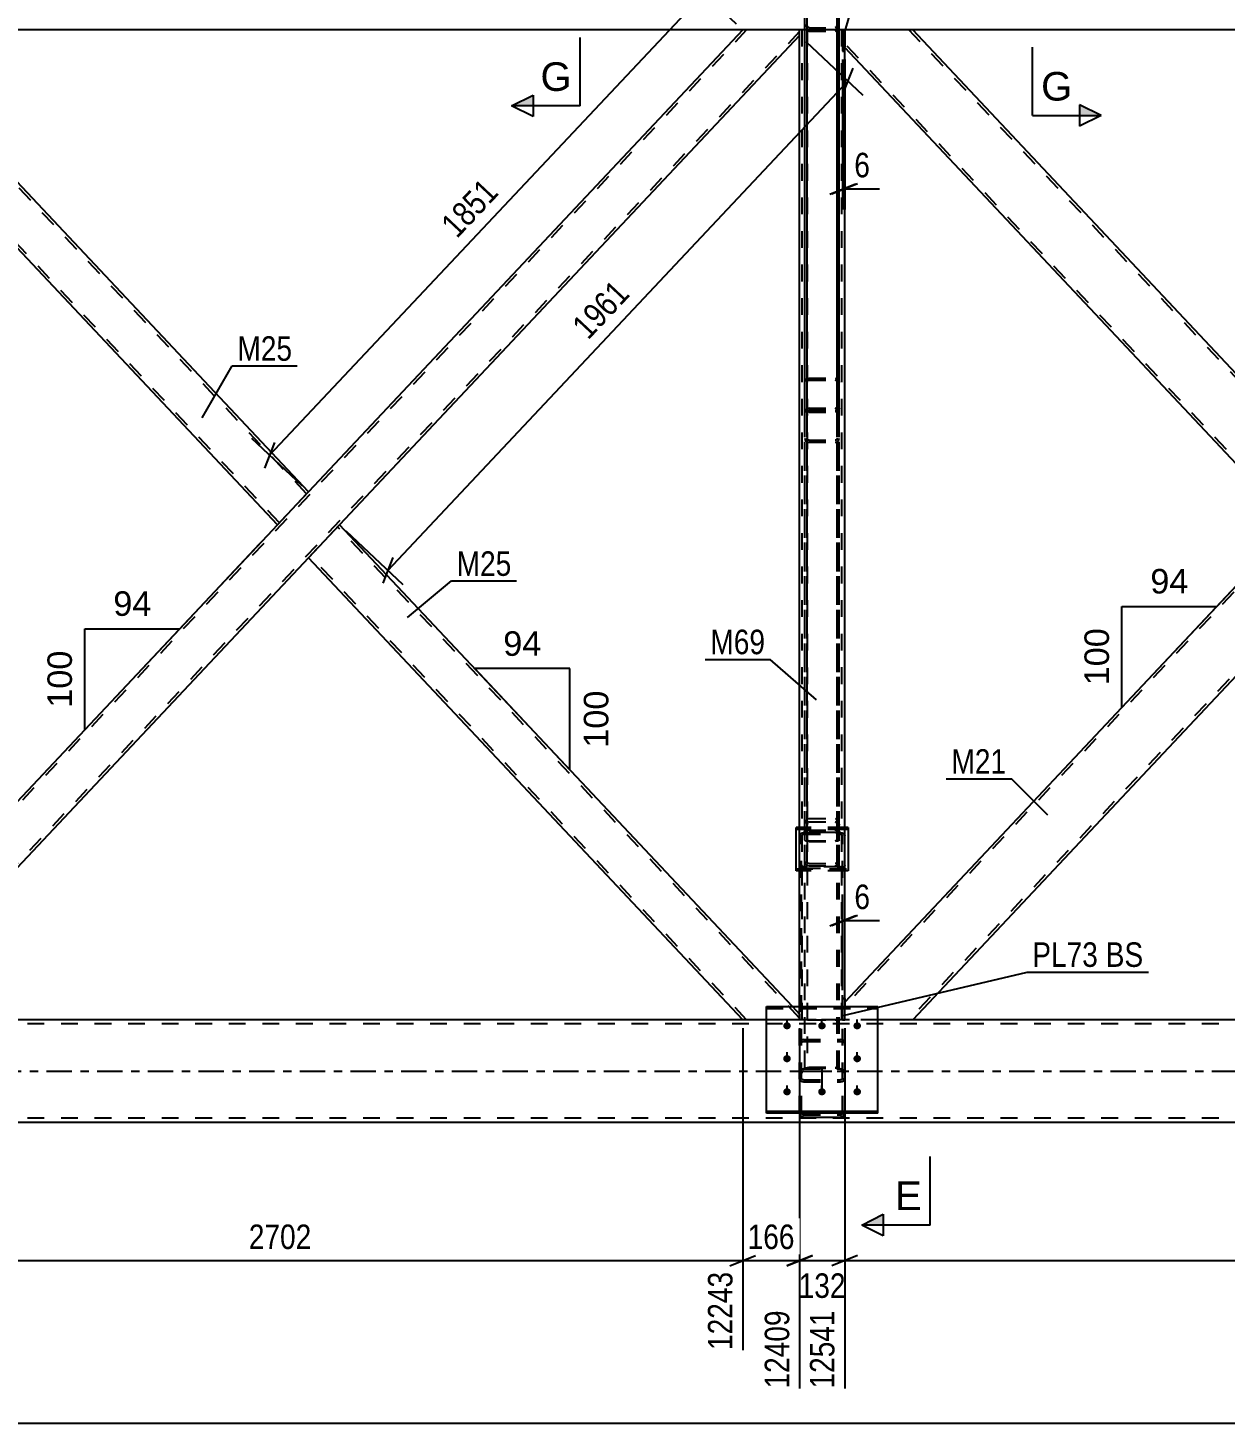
# Model space of a CAD drawing. Header units: millimetres. Extents: x -141 to 1048, y -561 to 280.
# Drawn here: x 334.2 to 474.1, y -168.7 to -5.8 of the extents above; entities that cross this region are included whole.
import ezdxf

# ---------------------------------------------------------------- set-up
doc = ezdxf.new("R2010")
doc.units = ezdxf.units.MM
doc.linetypes.add('DXK_LINE_DOT2', pattern=[3.9198, 1.9599, -1.9599])
doc.linetypes.add('DXK_LINE_DOT3', pattern=[5.9187, 2.979, -0.9799, 0.9799, -0.9799])
doc.styles.add('Arial', font='ARIAL.TTF', dxfattribs={"height": 0.2})
doc.styles.add('Arial Narrow', font='ARIALN.TTF', dxfattribs={"height": 0.2})

# ---------------------------------------------------------------- blocks, each defined once
blk = doc.blocks.new('Part-389626618-6401 - 6323')
at = {"color": 7, "linetype": 'DXK_LINE_DOT2'}
for p, q in [((424.4, -124.18), (424.36, -124.36)), ((424.36, -132.46), (424.36, -124.36)), ((424.5, -124.04), (424.4, -124.18)), ((424.66, -123.94), (424.5, -124.04)), ((424.6, -124.36), (424.62, -124.27)), ((424.6, -132.46), (424.6, -124.36)), ((424.62, -124.27), (424.67, -124.2)), ((424.84, -123.91), (424.66, -123.94)), ((424.67, -124.2), (424.75, -124.15)), ((424.75, -124.15), (424.84, -124.13)), ((424.84, -123.91), (429.16, -123.91)), ((424.84, -124.13), (429.16, -124.13)), ((429.34, -123.94), (429.16, -123.91)), ((429.16, -124.13), (429.25, -124.15)), ((429.25, -124.15), (429.33, -124.2)), ((429.33, -124.2), (429.38, -124.27)), ((429.5, -124.04), (429.34, -123.94)), ((429.38, -124.27), (429.4, -124.36)), ((429.4, -132.46), (429.4, -124.36)), ((429.6, -124.18), (429.5, -124.04)), ((429.64, -124.36), (429.6, -124.18)), ((429.64, -132.46), (429.64, -124.36)), ((424.36, -127.86), (424.4, -127.67)), ((424.36, -128.42), (424.4, -128.59)), ((424.4, -128.59), (424.5, -128.74)), ((424.62, -127.77), (424.6, -127.86)), ((424.62, -128.5), (424.6, -128.42)), ((424.67, -127.68), (424.62, -127.77)), ((424.67, -128.58), (424.62, -128.5)), ((424.66, -127.39), (424.84, -127.35)), ((424.75, -127.63), (424.67, -127.68)), ((424.75, -128.63), (424.67, -128.58)), ((424.84, -127.61), (424.75, -127.63)), ((424.84, -128.64), (424.75, -128.63)), ((424.84, -127.35), (429.16, -127.35)), ((424.84, -127.61), (429.16, -127.61)), ((424.84, -128.64), (429.16, -128.64)), ((429.16, -127.35), (429.34, -127.39)), ((429.25, -127.63), (429.16, -127.61)), ((429.25, -128.63), (429.16, -128.64)), ((429.33, -127.68), (429.25, -127.63)), ((429.33, -128.58), (429.25, -128.63)), ((429.38, -127.77), (429.33, -127.68)), ((429.38, -128.5), (429.33, -128.58)), ((429.4, -127.86), (429.38, -127.77)), ((429.4, -128.42), (429.38, -128.5)), ((429.5, -128.74), (429.6, -128.59)), ((429.6, -127.67), (429.64, -127.86)), ((429.6, -128.59), (429.64, -128.42)), ((424.5, -128.74), (424.66, -128.83)), ((424.66, -128.83), (424.84, -128.87)), ((424.84, -128.87), (429.16, -128.87)), ((429.16, -128.87), (429.34, -128.83)), ((429.34, -128.83), (429.5, -128.74)), ((424.37, -132.5), (424.36, -132.46)), ((424.6, -132.46), (424.62, -132.56)), ((424.62, -132.56), (424.67, -132.64)), ((424.67, -132.64), (424.75, -132.7)), ((424.75, -132.7), (424.84, -132.72)), ((424.84, -132.72), (429.16, -132.72)), ((429.16, -132.72), (429.25, -132.7)), ((429.25, -132.7), (429.33, -132.64)), ((429.33, -132.64), (429.38, -132.56)), ((429.38, -132.56), (429.4, -132.46)), ((429.64, -132.46), (429.63, -132.5))]:
    blk.add_line(p, q, dxfattribs=at)
at = {"color": 7, "linetype": 'DXK_LINE_DOT3'}
blk.add_line((427, -130.16), (427, -126.39), dxfattribs=at)
at = {"color": 2, "linetype": 'Continuous'}
for p, q in [((424.4, -132.66), (424.37, -132.5)), ((424.84, -132.97), (424.66, -132.93)), ((424.84, -132.97), (429.16, -132.97)), ((429.34, -132.93), (429.16, -132.97)), ((429.63, -132.5), (429.6, -132.66))]:
    blk.add_line(p, q, dxfattribs=at)
at = {"color": 7, "linetype": 'DXK_LINE_DOT2'}
for centre, start, end in [((424.86, -127.84), 114.32, 159.2417), ((429.14, -127.84), 20.7583, 65.68)]:
    blk.add_arc(centre, 0.496, start, end, dxfattribs=at)
at = {"color": 2, "linetype": 'Continuous'}
for centre, start, end in [((424.86, -132.48), 200.7583, 245.68), ((429.14, -132.48), 294.32, 339.2417)]:
    blk.add_arc(centre, 0.496, start, end, dxfattribs=at)
blk = doc.blocks.new('Part-389626618-6394 - 6323')
at = {"color": 7, "linetype": 'DXK_LINE_DOT2'}
for p, q in [((429.64, -6), (424.36, -6)), ((424.36, -6.66), (424.36, -6)), ((424.68, -121.6), (424.68, -6)), ((429.32, -121.6), (429.32, -6)), ((429.64, -8.46), (429.64, -6)), ((424.36, -121.6), (424.36, -120.06)), ((429.64, -121.6), (429.64, -119.14)), ((429.64, -121.6), (424.36, -121.6))]:
    blk.add_line(p, q, dxfattribs=at)
at = {"color": 2, "linetype": 'Continuous'}
for p, q in [((424.36, -120.06), (424.36, -6.66)), ((429.64, -119.14), (429.64, -8.46))]:
    blk.add_line(p, q, dxfattribs=at)
blk = doc.blocks.new('Part-389626618-6448 - 6323')
at = {"color": 7, "linetype": 'DXK_LINE_DOT2'}
for p, q in [((424.36, -100.13), (424.4, -99.99)), ((424.4, -99.99), (424.5, -99.86)), ((424.5, -99.86), (424.66, -99.78)), ((424.62, -100.06), (424.6, -100.13)), ((424.6, -132.46), (424.6, -100.13)), ((424.67, -100), (424.62, -100.06)), ((424.66, -99.78), (424.84, -99.75)), ((424.75, -99.96), (424.67, -100)), ((424.84, -99.94), (424.75, -99.96)), ((429.16, -99.75), (424.84, -99.75)), ((424.84, -99.94), (429.16, -99.94)), ((429.16, -99.75), (429.34, -99.78)), ((429.25, -99.96), (429.16, -99.94)), ((429.33, -100), (429.25, -99.96)), ((429.38, -100.06), (429.33, -100)), ((429.34, -99.78), (429.5, -99.86)), ((429.4, -100.13), (429.38, -100.06)), ((429.4, -132.46), (429.4, -100.13)), ((429.5, -99.86), (429.6, -99.99)), ((429.6, -99.99), (429.64, -100.13)), ((429.64, -132.46), (429.64, -100.13)), ((424.4, -103.68), (424.36, -103.54)), ((424.5, -103.8), (424.4, -103.68)), ((424.66, -103.89), (424.5, -103.8)), ((424.6, -103.54), (424.62, -103.61)), ((424.62, -103.61), (424.67, -103.67)), ((424.84, -103.91), (424.66, -103.89)), ((424.67, -103.67), (424.75, -103.71)), ((424.75, -103.71), (424.84, -103.73)), ((429.16, -103.73), (424.84, -103.73)), ((424.84, -103.91), (429.16, -103.91)), ((429.16, -103.73), (429.25, -103.71)), ((429.34, -103.89), (429.16, -103.91)), ((429.25, -103.71), (429.33, -103.67)), ((429.33, -103.67), (429.38, -103.61)), ((429.5, -103.8), (429.34, -103.89)), ((429.38, -103.61), (429.4, -103.54)), ((429.6, -103.68), (429.5, -103.8)), ((429.64, -103.54), (429.6, -103.68)), ((424.36, -132.46), (424.36, -120.06)), ((424.4, -127.67), (424.36, -127.86)), ((424.6, -127.86), (424.62, -127.77)), ((424.62, -127.77), (424.67, -127.68)), ((424.75, -127.37), (424.66, -127.39)), ((424.67, -127.68), (424.75, -127.63)), ((424.84, -127.35), (424.75, -127.37)), ((424.75, -127.63), (424.84, -127.61)), ((424.84, -127.35), (429.16, -127.35)), ((424.84, -127.61), (429.16, -127.61)), ((429.33, -127.39), (429.16, -127.35)), ((429.16, -127.61), (429.25, -127.63)), ((429.25, -127.63), (429.33, -127.68)), ((429.34, -127.39), (429.33, -127.39)), ((429.33, -127.68), (429.38, -127.77)), ((429.38, -127.77), (429.4, -127.86)), ((429.64, -127.86), (429.6, -127.67)), ((424.36, -132.46), (424.4, -132.66)), ((424.62, -132.56), (424.6, -132.46)), ((424.67, -132.64), (424.62, -132.56)), ((424.66, -132.93), (424.84, -132.97)), ((424.75, -132.7), (424.67, -132.64)), ((424.84, -132.72), (424.75, -132.7)), ((424.84, -132.72), (429.16, -132.72)), ((424.84, -132.97), (429.16, -132.97)), ((429.25, -132.7), (429.16, -132.72)), ((429.16, -132.97), (429.34, -132.93)), ((429.33, -132.64), (429.25, -132.7)), ((429.38, -132.56), (429.33, -132.64)), ((429.4, -132.46), (429.38, -132.56)), ((429.6, -132.66), (429.64, -132.46))]:
    blk.add_line(p, q, dxfattribs=at)
at = {"color": 2, "linetype": 'Continuous'}
blk.add_line((424.36, -120.06), (424.36, -100.13), dxfattribs=at)
at = {"color": 7, "linetype": 'DXK_LINE_DOT2'}
for centre, start, end in [((424.86, -127.84), 114.32, 159.2417), ((429.14, -127.84), 20.7583, 65.68), ((424.86, -132.48), 200.7583, 245.68), ((429.14, -132.48), 294.32, 339.2417)]:
    blk.add_arc(centre, 0.496, start, end, dxfattribs=at)
blk = doc.blocks.new('Part-389626618-6421 - 6323')
at = {"color": 2, "linetype": 'Continuous'}
for p, q in [((370.62, -63.8), (367, -67.65)), ((423.53, -120.06), (370.62, -63.8)), ((417.73, -121.6), (367, -67.65))]:
    blk.add_line(p, q, dxfattribs=at)
at = {"color": 7, "linetype": 'DXK_LINE_DOT2'}
for p, q in [((424.36, -121.41), (370.4, -64.03)), ((418.17, -121.6), (367.22, -67.42)), ((423.53, -120.06), (424.36, -120.94)), ((424.36, -121.6), (417.73, -121.6)), ((424.36, -120.94), (424.36, -121.6))]:
    blk.add_line(p, q, dxfattribs=at)
blk = doc.blocks.new('Part-389626618-6354 - 6323')
at = {"color": 7, "linetype": 'DXK_LINE_DOT2'}
for p, q in [((418.17, -6), (309.64, -121.41)), ((424.36, -6.19), (315.83, -121.6)), ((424.36, -6), (417.73, -6)), ((367, -59.95), (363.38, -63.8)), ((370.62, -63.8), (367, -67.65)), ((316.27, -121.6), (309.64, -121.6))]:
    blk.add_line(p, q, dxfattribs=at)
at = {"color": 2, "linetype": 'Continuous'}
for p, q in [((417.73, -6), (367, -59.95)), ((424.36, -6.66), (424.36, -6)), ((424.36, -6.66), (370.62, -63.8)), ((363.38, -63.8), (309.64, -120.94)), ((367, -67.65), (316.27, -121.6)), ((309.64, -121.6), (309.64, -120.94))]:
    blk.add_line(p, q, dxfattribs=at)
blk = doc.blocks.new('Part-389626618-6359 - 6323')
at = {"color": 2, "linetype": 'Continuous'}
for p, q in [((309.64, -6.66), (309.64, -6)), ((367, -59.95), (316.27, -6)), ((363.38, -63.8), (309.64, -6.66)), ((366.73, -60.23), (363.38, -63.8)), ((367, -59.95), (366.73, -60.23))]:
    blk.add_line(p, q, dxfattribs=at)
at = {"color": 7, "linetype": 'DXK_LINE_DOT2'}
for p, q in [((316.27, -6), (309.64, -6)), ((363.6, -63.57), (309.64, -6.19)), ((366.78, -60.18), (315.83, -6)), ((366.97, -59.98), (366.73, -60.23))]:
    blk.add_line(p, q, dxfattribs=at)
blk = doc.blocks.new('Part-389626618-6364 - 6323')
at = {"color": 2, "linetype": 'Continuous'}
for p, q in [((437.56, -6), (429.64, -6)), ((487, -58.55), (437.58, -6)), ((482.06, -63.8), (429.64, -8.06)), ((487, -58.55), (486.73, -58.83)), ((486.73, -58.83), (482.06, -63.8))]:
    blk.add_line(p, q, dxfattribs=at)
at = {"color": 7, "linetype": 'DXK_LINE_DOT2'}
for p, q in [((429.64, -8.06), (429.64, -6)), ((486.78, -58.78), (437.15, -6)), ((437.58, -6), (437.56, -6)), ((437.58, -6), (437.56, -6)), ((482.28, -63.57), (429.64, -7.59)), ((486.97, -58.58), (486.73, -58.83))]:
    blk.add_line(p, q, dxfattribs=at)
blk = doc.blocks.new('Part-389626618-6369 - 6323')
at = {"color": 7, "linetype": 'DXK_LINE_DOT2'}
for p, q in [((536.85, -6), (429.64, -120.01)), ((536.42, -6), (536.44, -6)), ((536.44, -6), (536.42, -6)), ((544.36, -6), (544.36, -8.06)), ((544.36, -7.59), (437.15, -121.6)), ((487, -58.55), (482.06, -63.8)), ((491.94, -63.8), (487, -69.05)), ((429.64, -121.6), (429.64, -119.54)), ((433.5, -121.6), (429.64, -121.6)), ((437.58, -121.6), (437.56, -121.6)), ((437.58, -121.6), (437.56, -121.6))]:
    blk.add_line(p, q, dxfattribs=at)
at = {"color": 2, "linetype": 'Continuous'}
for p, q in [((536.42, -6), (487, -58.55)), ((544.36, -6), (536.44, -6)), ((544.36, -8.06), (491.94, -63.8)), ((482.06, -63.8), (429.64, -119.54)), ((487, -69.05), (437.58, -121.6)), ((436.71, -121.6), (433.5, -121.6)), ((437.56, -121.6), (436.71, -121.6))]:
    blk.add_line(p, q, dxfattribs=at)
blk = doc.blocks.new('Part-389626618-6744 - 6323')
at = {"color": 7, "linetype": 'DXK_LINE_DOT2'}
for p, q in [((425.04, -50.49), (425, -50.67)), ((425.14, -50.33), (425.04, -50.49)), ((425.3, -50.23), (425.14, -50.33)), ((425.26, -50.58), (425.31, -50.5)), ((425.48, -50.19), (425.3, -50.23)), ((425.31, -50.5), (425.39, -50.45)), ((425.39, -50.45), (425.48, -50.43)), ((425.48, -50.19), (428.52, -50.19)), ((425.48, -50.43), (428.52, -50.43)), ((428.7, -50.23), (428.52, -50.19)), ((428.52, -50.43), (428.61, -50.45)), ((428.61, -50.45), (428.69, -50.5)), ((428.69, -50.5), (428.74, -50.58)), ((428.86, -50.33), (428.7, -50.23)), ((428.96, -50.49), (428.86, -50.33)), ((429, -50.67), (428.96, -50.49)), ((425, -100.6), (425, -50.67)), ((425.24, -50.67), (425.26, -50.58)), ((425.24, -100.6), (425.24, -50.67)), ((428.74, -50.58), (428.76, -50.67)), ((428.76, -100.6), (428.76, -50.67)), ((429, -100.6), (429, -50.67)), ((425, -53.69), (425.04, -53.87)), ((425.26, -53.78), (425.24, -53.69)), ((428.76, -53.69), (428.74, -53.78)), ((428.96, -53.87), (429, -53.69)), ((425.04, -53.87), (425.14, -54.02)), ((425.14, -54.02), (425.3, -54.13)), ((425.31, -53.86), (425.26, -53.78)), ((425.3, -54.13), (425.48, -54.16)), ((425.39, -53.91), (425.31, -53.86)), ((425.48, -53.93), (425.39, -53.91)), ((425.48, -53.93), (428.52, -53.93)), ((425.48, -54.16), (428.52, -54.16)), ((428.61, -53.91), (428.52, -53.93)), ((428.52, -54.16), (428.7, -54.13)), ((428.69, -53.86), (428.61, -53.91)), ((428.74, -53.78), (428.69, -53.86)), ((428.7, -54.13), (428.86, -54.02)), ((428.86, -54.02), (428.96, -53.87)), ((425, -98.88), (425.04, -98.58)), ((425.24, -99.17), (425, -99.17)), ((425, -99.39), (425.24, -99.39)), ((425.26, -98.73), (425.24, -98.88)), ((425.3, -98.15), (425.48, -98.09)), ((425.48, -98.48), (425.39, -98.51)), ((425.48, -98.09), (428.52, -98.09)), ((425.48, -98.48), (428.52, -98.48)), ((428.52, -98.09), (428.7, -98.15)), ((428.61, -98.51), (428.52, -98.48)), ((428.76, -98.88), (428.74, -98.73)), ((428.76, -99.17), (429, -99.17)), ((428.76, -99.39), (429, -99.39)), ((428.96, -98.58), (429, -98.88)), ((425, -99.46), (425.24, -99.46)), ((425, -99.75), (425.24, -99.75)), ((425.04, -100.67), (425, -100.6)), ((425.14, -100.73), (425.04, -100.67)), ((425.3, -100.76), (425.14, -100.73)), ((425.24, -100.6), (425.26, -100.64)), ((425.26, -100.64), (425.31, -100.67)), ((425.48, -100.78), (425.3, -100.76)), ((425.31, -100.67), (425.39, -100.68)), ((425.39, -100.68), (425.48, -100.69)), ((425.48, -100.69), (428.52, -100.69)), ((425.48, -100.78), (428.52, -100.78)), ((428.52, -100.69), (428.61, -100.68)), ((428.7, -100.76), (428.52, -100.78)), ((428.61, -100.68), (428.69, -100.67)), ((428.69, -100.67), (428.74, -100.64)), ((428.86, -100.73), (428.7, -100.76)), ((428.74, -100.64), (428.76, -100.6)), ((428.76, -99.46), (429, -99.46)), ((428.76, -99.75), (429, -99.75)), ((428.96, -100.67), (428.86, -100.73)), ((429, -100.6), (428.96, -100.67))]:
    blk.add_line(p, q, dxfattribs=at)
for centre, radius, start, end in [((425.74, -98.72), 0.721, 128.3497, 168.8112), ((425.61, -98.8), 0.36, 128.3497, 168.8112), ((428.39, -98.8), 0.36, 11.1889, 51.6503), ((428.26, -98.72), 0.721, 11.1889, 51.6503)]:
    blk.add_arc(centre, radius, start, end, dxfattribs=at)
blk = doc.blocks.new('Part-389626618-6454 - 6323')
at = {"color": 2, "linetype": 'Continuous'}
for p, q in [((423.96, -104.2), (423.96, -99.17)), ((424.36, -99.17), (423.96, -99.17)), ((424.36, -99.39), (423.96, -99.39)), ((430.04, -99.17), (429.64, -99.17)), ((430.04, -99.39), (429.64, -99.39)), ((430.04, -99.17), (430.04, -104.2)), ((424.36, -104.2), (423.96, -104.2)), ((430.04, -104.2), (429.64, -104.2))]:
    blk.add_line(p, q, dxfattribs=at)
at = {"color": 7, "linetype": 'DXK_LINE_DOT2'}
for p, q in [((429.64, -99.17), (424.36, -99.17)), ((429.64, -99.39), (424.36, -99.39)), ((423.96, -103.98), (430.04, -103.98)), ((429.64, -104.2), (424.36, -104.2))]:
    blk.add_line(p, q, dxfattribs=at)
blk = doc.blocks.new('Part-389626618-6495 - 6323')
at = {"color": 2, "linetype": 'Continuous'}
for p, q in [((420.5, -120.06), (433.5, -120.06)), ((420.5, -132.5), (420.5, -120.06)), ((433.5, -132.5), (433.5, -120.06)), ((420.5, -132.28), (433.5, -132.28)), ((433.5, -132.5), (420.5, -132.5))]:
    blk.add_line(p, q, dxfattribs=at)
at = {"color": 7, "linetype": 'DXK_LINE_DOT2'}
blk.add_line((420.5, -120.28), (433.5, -120.28), dxfattribs=at)
blk = doc.blocks.new('Part-389626618-6500 - 6323')
at = {"color": 7, "linetype": 'DXK_LINE_DOT2'}
for p, q in [((555.64, -122.08), (-72, -122.08)), ((555.64, -121.6), (-59.5, -121.6)), ((437.56, -121.6), (420.5, -121.6)), ((555.64, -133.12), (-72, -133.12))]:
    blk.add_line(p, q, dxfattribs=at)
at = {"color": 2, "linetype": 'Continuous'}
for p, q in [((420.5, -121.6), (193.5, -121.6)), ((536.44, -121.6), (437.56, -121.6)), ((555.64, -133.6), (-67.2, -133.6))]:
    blk.add_line(p, q, dxfattribs=at)
at = {"color": 7, "linetype": 'DXK_LINE_DOT3'}
blk.add_line((-72, -127.6), (555.64, -127.6), dxfattribs=at)
blk = doc.blocks.new('Part-389626618-6505 - 6323')
at = {"color": 2, "linetype": 'Continuous'}
for p, q in [((429.4, -6), (0, -6)), ((536.44, -6), (437.56, -6))]:
    blk.add_line(p, q, dxfattribs=at)
at = {"color": 7, "linetype": 'DXK_LINE_DOT2'}
blk.add_line((437.56, -6), (429.4, -6), dxfattribs=at)
blk = doc.blocks.new('Bolt-389626618-6570 - 6323')
at = {"linetype": 'Continuous'}
for points in [[(422.9, -122.73), (422.81, -122.72), (422.72, -122.69), (422.64, -122.65), (422.57, -122.59), (422.52, -122.52), (422.48, -122.44), (422.46, -122.36), (422.46, -122.27), (422.48, -122.19), (422.52, -122.11), (422.57, -122.04), (422.64, -121.98), (422.72, -121.94), (422.81, -121.91), (422.9, -121.9), (422.99, -121.91), (423.08, -121.94), (423.16, -121.98), (423.23, -122.04), (423.28, -122.11), (423.32, -122.19), (423.34, -122.27), (423.34, -122.36), (423.32, -122.44), (423.28, -122.52), (423.23, -122.59), (423.16, -122.65), (423.08, -122.69), (422.99, -122.72)], [(426.98, -122.73), (426.89, -122.72), (426.8, -122.69), (426.72, -122.65), (426.65, -122.59), (426.6, -122.52), (426.56, -122.44), (426.54, -122.36), (426.54, -122.27), (426.56, -122.19), (426.6, -122.11), (426.65, -122.04), (426.72, -121.98), (426.8, -121.94), (426.89, -121.91), (426.98, -121.9), (427.07, -121.91), (427.16, -121.94), (427.24, -121.98), (427.31, -122.04), (427.36, -122.11), (427.4, -122.19), (427.42, -122.27), (427.42, -122.36), (427.4, -122.44), (427.36, -122.52), (427.31, -122.59), (427.24, -122.65), (427.16, -122.69), (427.07, -122.72)], [(431.1, -122.73), (431.01, -122.72), (430.92, -122.69), (430.84, -122.65), (430.77, -122.59), (430.72, -122.52), (430.68, -122.44), (430.66, -122.36), (430.66, -122.27), (430.68, -122.19), (430.72, -122.11), (430.77, -122.04), (430.84, -121.98), (430.92, -121.94), (431.01, -121.91), (431.1, -121.9), (431.19, -121.91), (431.28, -121.94), (431.36, -121.98), (431.43, -122.04), (431.48, -122.11), (431.52, -122.19), (431.54, -122.27), (431.54, -122.36), (431.52, -122.44), (431.48, -122.52), (431.43, -122.59), (431.36, -122.65), (431.28, -122.69), (431.19, -122.72)], [(422.9, -126.56), (422.81, -126.55), (422.72, -126.53), (422.64, -126.48), (422.57, -126.43), (422.52, -126.36), (422.48, -126.28), (422.46, -126.19), (422.46, -126.11), (422.48, -126.02), (422.52, -125.94), (422.57, -125.87), (422.64, -125.82), (422.72, -125.77), (422.81, -125.75), (422.9, -125.74), (422.99, -125.75), (423.08, -125.77), (423.16, -125.82), (423.23, -125.87), (423.28, -125.94), (423.32, -126.02), (423.34, -126.11), (423.34, -126.19), (423.32, -126.28), (423.28, -126.36), (423.23, -126.43), (423.16, -126.48), (423.08, -126.53), (422.99, -126.55)], [(431.1, -126.56), (431.01, -126.55), (430.92, -126.53), (430.84, -126.48), (430.77, -126.43), (430.72, -126.36), (430.68, -126.28), (430.66, -126.19), (430.66, -126.11), (430.68, -126.02), (430.72, -125.94), (430.77, -125.87), (430.84, -125.82), (430.92, -125.77), (431.01, -125.75), (431.1, -125.74), (431.19, -125.75), (431.28, -125.77), (431.36, -125.82), (431.43, -125.87), (431.48, -125.94), (431.52, -126.02), (431.54, -126.11), (431.54, -126.19), (431.52, -126.28), (431.48, -126.36), (431.43, -126.43), (431.36, -126.48), (431.28, -126.53), (431.19, -126.55)], [(422.9, -130.43), (422.81, -130.43), (422.72, -130.4), (422.64, -130.36), (422.57, -130.3), (422.52, -130.23), (422.48, -130.15), (422.46, -130.06), (422.46, -129.98), (422.48, -129.89), (422.52, -129.81), (422.57, -129.74), (422.64, -129.69), (422.72, -129.64), (422.81, -129.62), (422.9, -129.61), (422.99, -129.62), (423.08, -129.64), (423.16, -129.69), (423.23, -129.74), (423.28, -129.81), (423.32, -129.89), (423.34, -129.98), (423.34, -130.06), (423.32, -130.15), (423.28, -130.23), (423.23, -130.3), (423.16, -130.36), (423.08, -130.4), (422.99, -130.43)], [(426.98, -130.43), (426.89, -130.43), (426.8, -130.4), (426.72, -130.36), (426.65, -130.3), (426.6, -130.23), (426.56, -130.15), (426.54, -130.06), (426.54, -129.98), (426.56, -129.89), (426.6, -129.81), (426.65, -129.74), (426.72, -129.69), (426.8, -129.64), (426.89, -129.62), (426.98, -129.61), (427.07, -129.62), (427.16, -129.64), (427.24, -129.69), (427.31, -129.74), (427.36, -129.81), (427.4, -129.89), (427.42, -129.98), (427.42, -130.06), (427.4, -130.15), (427.36, -130.23), (427.31, -130.3), (427.24, -130.36), (427.16, -130.4), (427.07, -130.43)], [(431.1, -130.43), (431.01, -130.43), (430.92, -130.4), (430.84, -130.36), (430.77, -130.3), (430.72, -130.23), (430.68, -130.15), (430.66, -130.06), (430.66, -129.98), (430.68, -129.89), (430.72, -129.81), (430.77, -129.74), (430.84, -129.69), (430.92, -129.64), (431.01, -129.62), (431.1, -129.61), (431.19, -129.62), (431.28, -129.64), (431.36, -129.69), (431.43, -129.74), (431.48, -129.81), (431.52, -129.89), (431.54, -129.98), (431.54, -130.06), (431.52, -130.15), (431.48, -130.23), (431.43, -130.3), (431.36, -130.36), (431.28, -130.4), (431.19, -130.43)]]:
    blk.add_hatch(color=1, dxfattribs=at).paths.add_polyline_path(points)
at = {"color": 1, "linetype": 'Continuous'}
for p, q in [((422.9, -122.71), (422.9, -121.58)), ((426.98, -122.71), (426.98, -121.58)), ((431.1, -122.71), (431.1, -121.58)), ((422.9, -126.55), (422.9, -125.41)), ((431.1, -126.55), (431.1, -125.41)), ((422.9, -130.42), (422.9, -129.28)), ((426.98, -130.42), (426.98, -129.28)), ((431.1, -130.42), (431.1, -129.28))]:
    blk.add_line(p, q, dxfattribs=at)
blk = doc.blocks.new('Part-389626618-6607 - 6323')
at = {"color": 2, "linetype": 'Continuous'}
for p, q in [((429.64, -6), (429.4, -6)), ((429.4, -6), (429.4, -8.46)), ((429.64, -8.46), (429.64, -6)), ((429.4, -8.46), (429.64, -8.46))]:
    blk.add_line(p, q, dxfattribs=at)
blk = doc.blocks.new('Part-389626618-6612 - 6323')
at = {"color": 7, "linetype": 'DXK_LINE_DOT2'}
for p, q in [((429.4, -6), (429.64, -6)), ((429.4, -6), (429.4, -8.46)), ((429.64, -6), (429.64, -8.46)), ((429.4, -8.46), (429.64, -8.46))]:
    blk.add_line(p, q, dxfattribs=at)
blk = doc.blocks.new('Part-389626618-6739 - 6323')
at = {"color": 7, "linetype": 'DXK_LINE_DOT2'}
for p, q in [((425, -127.17), (425, 29.31)), ((425.24, 29.31), (425, 29.31)), ((425, 28.81), (425.04, 28.71)), ((425.04, 28.71), (425.14, 28.64)), ((425.14, 28.64), (425.3, 28.59)), ((425.24, 29.31), (425.24, -127.17)), ((425.26, 28.76), (425.24, 28.81)), ((425.31, 28.72), (425.26, 28.76)), ((425.3, 28.59), (425.48, 28.57)), ((425.39, 28.7), (425.31, 28.72)), ((425.48, 28.69), (425.39, 28.7)), ((425.48, 28.69), (428.52, 28.69)), ((425.48, 28.57), (428.52, 28.57)), ((428.61, 28.7), (428.52, 28.69)), ((428.52, 28.57), (428.7, 28.59)), ((428.69, 28.72), (428.61, 28.7)), ((428.74, 28.76), (428.69, 28.72)), ((428.7, 28.59), (428.86, 28.64)), ((428.76, 28.81), (428.74, 28.76)), ((428.76, -127.17), (428.76, 29.31)), ((429, 29.31), (428.76, 29.31)), ((428.86, 28.64), (428.96, 28.71)), ((428.96, 28.71), (429, 28.81)), ((429, -127.17), (429, 29.31)), ((425.04, 24.36), (425, 24.77)), ((425.24, 24.77), (425.26, 24.56)), ((428.74, 24.56), (428.76, 24.77)), ((429, 24.77), (428.96, 24.36)), ((425.48, 23.7), (425.3, 23.78)), ((425.39, 24.27), (425.48, 24.23)), ((425.48, 24.23), (428.52, 24.23)), ((425.48, 23.7), (428.52, 23.7)), ((428.52, 24.23), (428.61, 24.27)), ((428.7, 23.78), (428.52, 23.7)), ((425.04, -121.63), (425, -121.66)), ((425.12, -121.6), (425.04, -121.63)), ((428.88, -121.6), (425.12, -121.6)), ((425.24, -121.66), (425.26, -121.64)), ((425.26, -121.64), (425.31, -121.63)), ((425.31, -121.63), (425.39, -121.62)), ((425.39, -121.62), (425.48, -121.61)), ((425.48, -121.61), (428.52, -121.61)), ((428.52, -121.61), (428.61, -121.62)), ((428.61, -121.62), (428.69, -121.63)), ((428.69, -121.63), (428.74, -121.64)), ((428.76, -121.66), (428.74, -121.64)), ((428.96, -121.63), (428.88, -121.6)), ((429, -121.66), (428.96, -121.63)), ((425.02, -127.35), (425, -127.17)), ((425.02, -127.35), (425.04, -127.3)), ((425.02, -127.35), (425.26, -127.35)), ((425.04, -127.3), (425.14, -127.23)), ((425.14, -127.23), (425.3, -127.17)), ((425.24, -127.17), (425.26, -127.35)), ((425.31, -127.31), (425.26, -127.35)), ((425.26, -127.35), (425.26, -127.35)), ((425.3, -127.17), (425.48, -127.16)), ((425.39, -127.28), (425.31, -127.31)), ((425.48, -127.28), (425.39, -127.28)), ((425.48, -127.16), (428.52, -127.16)), ((425.48, -127.28), (428.52, -127.28)), ((428.52, -127.16), (428.7, -127.17)), ((428.61, -127.28), (428.52, -127.28)), ((428.69, -127.31), (428.61, -127.28)), ((428.74, -127.35), (428.69, -127.31)), ((428.7, -127.17), (428.86, -127.23)), ((428.74, -127.35), (428.76, -127.17)), ((428.74, -127.35), (428.98, -127.35)), ((428.74, -127.35), (428.74, -127.35)), ((428.86, -127.23), (428.96, -127.3)), ((428.96, -127.3), (428.98, -127.35)), ((428.98, -127.35), (429, -127.17))]:
    blk.add_line(p, q, dxfattribs=at)
for centre, radius, start, end in [((425.79, 24.63), 0.539, 186.941, 221.2627), ((428.21, 24.63), 0.539, 318.7373, 353.0591), ((426.11, 24.49), 1.08, 186.941, 221.2627), ((427.89, 24.49), 1.08, 318.7373, 353.0591)]:
    blk.add_arc(centre, radius, start, end, dxfattribs=at)
blk = doc.blocks.new('Part-389626618-6637 - 6323')
at = {"color": 2, "linetype": 'Continuous'}
for p, q in [((429.4, -119.14), (429.64, -119.14)), ((429.4, -120.06), (429.4, -119.14)), ((429.64, -119.14), (429.64, -120.06))]:
    blk.add_line(p, q, dxfattribs=at)
at = {"color": 7, "linetype": 'DXK_LINE_DOT2'}
for p, q in [((429.4, -121.6), (429.4, -120.06)), ((429.64, -121.6), (429.64, -120.06)), ((429.4, -121.6), (429.64, -121.6))]:
    blk.add_line(p, q, dxfattribs=at)
blk = doc.blocks.new('Part-389626618-6642 - 6323')
at = {"color": 7, "linetype": 'DXK_LINE_DOT2'}
for p, q in [((429.4, -121.6), (429.4, -119.14)), ((429.64, -119.14), (429.4, -119.14)), ((429.64, -121.6), (429.64, -119.14)), ((429.64, -121.6), (429.4, -121.6))]:
    blk.add_line(p, q, dxfattribs=at)
blk = doc.blocks.new('Part-389626618-6734 - 6323')
at = {"color": 7, "linetype": 'DXK_LINE_DOT2'}
for p, q in [((425.04, 34.6), (425, 34.33)), ((425, -103.12), (425, 34.33)), ((425.14, 34.82), (425.04, 34.6)), ((425.3, 34.97), (425.14, 34.82)), ((425.24, 34.33), (425.26, 34.47)), ((425.24, -103.12), (425.24, 34.33)), ((425.26, 34.47), (425.31, 34.58)), ((425.48, 35.02), (425.3, 34.97)), ((425.31, 34.58), (425.39, 34.65)), ((425.39, 34.65), (425.48, 34.68)), ((425.48, 35.02), (428.52, 35.02)), ((425.48, 34.68), (428.52, 34.68)), ((428.7, 34.97), (428.52, 35.02)), ((428.52, 34.68), (428.61, 34.65)), ((428.61, 34.65), (428.69, 34.58)), ((428.69, 34.58), (428.74, 34.47)), ((428.86, 34.82), (428.7, 34.97)), ((428.74, 34.47), (428.76, 34.33)), ((428.76, -103.12), (428.76, 34.33)), ((428.96, 34.6), (428.86, 34.82)), ((429, 34.33), (428.96, 34.6)), ((429, -103.12), (429, 34.33)), ((425, 29.99), (425.04, 29.73)), ((425.04, 29.73), (425.14, 29.51)), ((425.14, 29.51), (425.3, 29.36)), ((425.26, 29.86), (425.24, 29.99)), ((425.31, 29.75), (425.26, 29.86)), ((425.3, 29.36), (425.48, 29.31)), ((425.39, 29.68), (425.31, 29.75)), ((425.48, 29.65), (425.39, 29.68)), ((425.48, 29.65), (428.52, 29.65)), ((428.61, 29.68), (428.52, 29.65)), ((428.52, 29.31), (428.7, 29.36)), ((428.69, 29.75), (428.61, 29.68)), ((428.74, 29.86), (428.69, 29.75)), ((428.7, 29.36), (428.86, 29.51)), ((428.76, 29.99), (428.74, 29.86)), ((428.86, 29.51), (428.96, 29.73)), ((428.96, 29.73), (429, 29.99)), ((425.48, 29.31), (428.52, 29.31)), ((425.04, -99.77), (425, -99.96)), ((425.14, -99.61), (425.04, -99.77)), ((425.3, -99.5), (425.14, -99.61)), ((425.24, -99.96), (425.26, -99.86)), ((425.26, -99.86), (425.31, -99.78)), ((425.48, -99.46), (425.3, -99.5)), ((425.31, -99.78), (425.39, -99.73)), ((425.39, -99.73), (425.48, -99.71)), ((425.48, -99.46), (428.52, -99.46)), ((425.48, -99.71), (428.52, -99.71)), ((428.7, -99.5), (428.52, -99.46)), ((428.52, -99.71), (428.61, -99.73)), ((428.61, -99.73), (428.69, -99.78)), ((428.69, -99.78), (428.74, -99.86)), ((428.86, -99.61), (428.7, -99.5)), ((428.74, -99.86), (428.76, -99.96)), ((428.96, -99.77), (428.86, -99.61)), ((429, -99.96), (428.96, -99.77)), ((425, -103.12), (425.04, -103.32)), ((425.04, -103.32), (425.14, -103.48)), ((425.14, -103.48), (425.3, -103.59)), ((425.26, -103.22), (425.24, -103.12)), ((425.31, -103.3), (425.26, -103.22)), ((425.3, -103.59), (425.48, -103.62)), ((425.39, -103.36), (425.31, -103.3)), ((425.48, -103.37), (425.39, -103.36)), ((425.48, -103.37), (428.52, -103.37)), ((425.48, -103.62), (428.52, -103.62)), ((428.61, -103.36), (428.52, -103.37)), ((428.52, -103.62), (428.7, -103.59)), ((428.69, -103.3), (428.61, -103.36)), ((428.74, -103.22), (428.69, -103.3)), ((428.7, -103.59), (428.86, -103.48)), ((428.76, -103.12), (428.74, -103.22)), ((428.86, -103.48), (428.96, -103.32)), ((428.96, -103.32), (429, -103.12))]:
    blk.add_line(p, q, dxfattribs=at)
blk = doc.blocks.new('Part-389626618-6749 - 6323')
at = {"color": 7, "linetype": 'DXK_LINE_DOT2'}
for p, q in [((425.48, 0.41), (425.3, 0.35)), ((425.39, -0.01), (425.48, 0.02)), ((425.48, 0.41), (428.52, 0.41)), ((425.48, 0.02), (428.52, 0.02)), ((428.7, 0.35), (428.52, 0.41)), ((428.52, 0.02), (428.61, -0.01)), ((425.04, -0.08), (425, -0.38)), ((425, -50.17), (425, -0.38)), ((425.24, -0.38), (425.26, -0.23)), ((425.24, -50.17), (425.24, -0.38)), ((428.74, -0.23), (428.76, -0.38)), ((428.76, -50.17), (428.76, -0.38)), ((429, -0.38), (428.96, -0.08)), ((429, -50.17), (429, -0.38)), ((425, -5.35), (425.01, -5.41)), ((425.01, -5.41), (425.04, -5.65)), ((425.26, -5.5), (425.24, -5.35)), ((425.3, -6.08), (425.48, -6.14)), ((425.48, -5.75), (425.39, -5.72)), ((425.48, -5.75), (428.52, -5.75)), ((425.48, -6.14), (428.52, -6.14)), ((428.61, -5.72), (428.52, -5.75)), ((428.52, -6.14), (428.7, -6.08)), ((428.61, -5.72), (428.61, -5.72)), ((428.76, -5.35), (428.74, -5.5)), ((428.96, -5.65), (428.99, -5.41)), ((428.99, -5.41), (429, -5.35)), ((425, -47.15), (425.04, -46.97)), ((425.04, -46.97), (425.14, -46.81)), ((425.14, -46.81), (425.3, -46.71)), ((425.26, -47.06), (425.24, -47.15)), ((425.31, -46.98), (425.26, -47.06)), ((425.3, -46.71), (425.48, -46.67)), ((425.39, -46.93), (425.31, -46.98)), ((425.48, -46.91), (425.39, -46.93)), ((425.48, -46.67), (428.52, -46.67)), ((425.48, -46.91), (428.52, -46.91)), ((428.52, -46.67), (428.7, -46.71)), ((428.61, -46.93), (428.52, -46.91)), ((428.69, -46.98), (428.61, -46.93)), ((428.74, -47.06), (428.69, -46.98)), ((428.7, -46.71), (428.86, -46.81)), ((428.76, -47.15), (428.74, -47.06)), ((428.86, -46.81), (428.96, -46.97)), ((428.96, -46.97), (429, -47.15)), ((425.04, -50.35), (425, -50.17)), ((425.14, -50.51), (425.04, -50.35)), ((425.3, -50.61), (425.14, -50.51)), ((425.24, -50.17), (425.26, -50.26)), ((425.26, -50.26), (425.31, -50.34)), ((425.31, -50.34), (425.39, -50.39)), ((425.39, -50.39), (425.48, -50.41)), ((425.48, -50.41), (428.52, -50.41)), ((428.52, -50.41), (428.61, -50.39)), ((428.61, -50.39), (428.69, -50.34)), ((428.69, -50.34), (428.74, -50.26)), ((428.86, -50.51), (428.7, -50.61)), ((428.74, -50.26), (428.76, -50.17)), ((428.96, -50.35), (428.86, -50.51)), ((429, -50.17), (428.96, -50.35)), ((425.48, -50.65), (425.3, -50.61)), ((425.48, -50.65), (428.52, -50.65)), ((428.7, -50.61), (428.52, -50.65))]:
    blk.add_line(p, q, dxfattribs=at)
for centre, radius, start, end in [((425.74, -0.22), 0.721, 128.3497, 168.8112), ((428.26, -0.22), 0.721, 11.1889, 51.6503), ((425.61, -0.3), 0.36, 128.3497, 168.8112), ((428.39, -0.3), 0.36, 11.1889, 51.6503), ((425.61, -5.43), 0.36, 191.1889, 231.6503), ((428.39, -5.43), 0.36, 308.3497, 348.8112)]:
    blk.add_arc(centre, radius, start, end, dxfattribs=at)
blk = doc.blocks.new('StraightDimension-389626618-25737 - 6323')
at = {"color": 7, "linetype": 'Continuous'}
for p, q in [((424.36, -122.6), (424.36, -164.68)), ((429.64, -122.6), (429.64, -164.68)), ((422.86, -150.34), (425.86, -149.14)), ((424.36, -149.74), (429.64, -149.74)), ((431.14, -149.14), (428.14, -150.34))]:
    blk.add_line(p, q, dxfattribs=at)
at = {"color": 0}
blk.add_wipeout([(430.34, -154.69), (430.34, -150.49), (423.66, -150.49), (423.66, -154.69)], dxfattribs=at)
at = {"color": 0, "linetype": 'Continuous'}
blk.add_wipeout([(429.04, -154.94), (424.84, -154.94), (424.84, -165.28), (429.04, -165.28)], dxfattribs=at)
at = {"color": 3, "style": 'Arial Narrow'}
blk.add_text('132', height=2.863, dxfattribs=at).set_placement((424.26, -154.09))
at = {"color": 3, "linetype": 'Continuous', "style": 'Arial Narrow'}
blk.add_text('12541', height=2.863, rotation=90.0002, dxfattribs=at).set_placement((428.44, -164.68))
blk = doc.blocks.new('StraightDimension-389626618-25736 - 6323')
at = {"color": 7, "linetype": 'Continuous'}
for p, q in [((429.64, -122.6), (429.64, -164.68)), ((536.42, -122.6), (536.42, -160.18)), ((431.14, -149.14), (428.14, -150.34)), ((429.64, -149.74), (536.42, -149.74)), ((534.92, -150.34), (537.92, -149.14))]:
    blk.add_line(p, q, dxfattribs=at)
at = {"color": 0}
blk.add_wipeout([(487.28, -148.99), (487.28, -144.79), (478.77, -144.79), (478.77, -148.99)], dxfattribs=at)
at = {"color": 0, "linetype": 'Continuous'}
blk.add_wipeout([(535.82, -150.44), (531.62, -150.44), (531.62, -160.78), (535.82, -160.78)], dxfattribs=at)
at = {"color": 3, "style": 'Arial Narrow'}
blk.add_text('2669', height=2.863, dxfattribs=at).set_placement((479.37, -148.39))
at = {"color": 3, "linetype": 'Continuous', "style": 'Arial Narrow'}
blk.add_text('15210', height=2.863, rotation=90.0002, dxfattribs=at).set_placement((535.22, -160.18))
blk = doc.blocks.new('StraightDimension-389626618-7403 - 6323')
at = {"color": 7, "linetype": 'Continuous'}
for p, q in [((429.4, -118.14), (429.4, -107.18)), ((429.64, -117.52), (429.64, -107.18)), ((427.9, -110.63), (430.9, -109.43)), ((431.14, -109.43), (428.14, -110.63)), ((429.4, -110.03), (429.64, -110.03))]:
    blk.add_line(p, q, dxfattribs=at)
at = {"color": 0}
blk.add_wipeout([(433.19, -109.28), (433.19, -105.08), (430.17, -105.08), (430.17, -109.28)], dxfattribs=at)
at = {"color": 7, "linetype": 'Continuous'}
blk.add_line((429.64, -110.03), (433.72, -110.03), dxfattribs=at)
blk.add_line((429.64, -110.03), (433.72, -110.03), dxfattribs=at)
at = {"color": 3, "style": 'Arial Narrow'}
blk.add_text('6', height=2.86, dxfattribs=at).set_placement((430.77, -108.68))
blk = doc.blocks.new('StraightDimension-389626618-7652 - 6323')
at = {"color": 7, "linetype": 'Continuous'}
for p, q in [((417, -5.31), (411.12, 0.22)), ((412.6, -3.24), (413.79, -0.23)), ((362.46, -55.68), (413.19, -1.73)), ((366.27, -59.26), (360.39, -53.73)), ((363.05, -54.17), (361.87, -57.18))]:
    blk.add_line(p, q, dxfattribs=at)
at = {"color": 0}
blk.add_wipeout([(390.2, -25.09), (387.14, -22.21), (381.31, -28.41), (384.37, -31.29)], dxfattribs=at)
at = {"color": 3, "style": 'Arial Narrow'}
blk.add_text('1851', height=2.863, rotation=46.7591, dxfattribs=at).set_placement((384.34, -30.44))
blk = doc.blocks.new('StraightDimension-389626618-7746 - 6323')
at = {"color": 7, "linetype": 'Continuous'}
for p, q in [((429.4, -9.46), (429.4, -26.96)), ((429.64, -9.46), (429.64, -26.96)), ((427.9, -25.16), (430.9, -23.96)), ((431.14, -23.96), (428.14, -25.16)), ((429.4, -24.56), (429.64, -24.56))]:
    blk.add_line(p, q, dxfattribs=at)
at = {"color": 0}
blk.add_wipeout([(433.19, -23.81), (433.19, -19.61), (430.16, -19.61), (430.16, -23.81)], dxfattribs=at)
at = {"color": 7, "linetype": 'Continuous'}
blk.add_line((429.64, -24.56), (433.72, -24.56), dxfattribs=at)
blk.add_line((429.64, -24.56), (433.72, -24.56), dxfattribs=at)
at = {"color": 3, "style": 'Arial Narrow'}
blk.add_text('6', height=2.86, dxfattribs=at).set_placement((430.76, -23.21))
blk = doc.blocks.new('AngleDimension-389626618-7462 - 6323')
at = {"color": 7, "linetype": 'Continuous'}
for p, q in [((483.87, -61.87), (473.11, -73.32)), ((462.01, -73.32), (473.11, -73.32)), ((462.01, -85.12), (473.11, -73.32)), ((462.01, -85.12), (462.01, -73.32))]:
    blk.add_line(p, q, dxfattribs=at)
at = {"color": 0}
for points in [[(470.38, -72.42), (470.38, -68.22), (464.74, -68.22), (464.74, -72.42)], [(461.11, -75.28), (456.91, -75.28), (456.91, -83.15), (461.11, -83.15)]]:
    blk.add_wipeout(points, dxfattribs=at)
at = {"color": 3, "style": 'Arial'}
blk.add_text('94', height=2.865, dxfattribs=at).set_placement((465.34, -71.82))
blk.add_text('100', height=2.865, rotation=90.0002, dxfattribs=at).set_placement((460.51, -82.55))
blk = doc.blocks.new('AngleDimension-389626618-7491 - 6323')
at = {"color": 7, "linetype": 'Continuous'}
for p, q in [((361.25, -66.06), (351.97, -75.93)), ((340.87, -75.93), (351.97, -75.93)), ((340.87, -87.73), (351.97, -75.93)), ((340.87, -87.73), (340.87, -75.93))]:
    blk.add_line(p, q, dxfattribs=at)
at = {"color": 0}
for points in [[(349.24, -75.03), (349.24, -70.83), (343.6, -70.83), (343.6, -75.03)], [(339.97, -77.9), (335.77, -77.9), (335.77, -85.77), (339.97, -85.77)]]:
    blk.add_wipeout(points, dxfattribs=at)
at = {"color": 3, "style": 'Arial'}
blk.add_text('94', height=2.865, dxfattribs=at).set_placement((344.2, -74.43))
blk.add_text('100', height=2.865, rotation=90.0002, dxfattribs=at).set_placement((339.37, -85.17))
blk = doc.blocks.new('StraightDimension-389626618-7637 - 6323')
at = {"color": 7, "linetype": 'Continuous'}
for p, q in [((425.09, -7.35), (431.77, -13.63)), ((429.43, -13.49), (430.61, -10.48)), ((376.28, -69.12), (430.02, -11.98)), ((371.35, -64.49), (378.03, -70.77)), ((376.87, -67.62), (375.69, -70.63))]:
    blk.add_line(p, q, dxfattribs=at)
at = {"color": 0}
blk.add_wipeout([(405.52, -36.94), (402.46, -34.06), (396.63, -40.26), (399.69, -43.14)], dxfattribs=at)
at = {"color": 3, "style": 'Arial Narrow'}
blk.add_text('1961', height=2.863, rotation=46.7591, dxfattribs=at).set_placement((399.66, -42.29))
blk = doc.blocks.new('AngleDimension-389626618-24349 - 6323')
at = {"color": 7, "linetype": 'Continuous'}
for p, q in [((386.76, -80.95), (386.43, -80.6)), ((397.53, -80.6), (386.43, -80.6)), ((397.53, -92.4), (386.43, -80.6)), ((397.53, -92.4), (397.53, -80.6))]:
    blk.add_line(p, q, dxfattribs=at)
at = {"color": 0}
for points in [[(394.8, -79.7), (394.8, -75.5), (389.15, -75.5), (389.15, -79.7)], [(402.63, -82.57), (398.43, -82.57), (398.43, -90.44), (402.63, -90.44)]]:
    blk.add_wipeout(points, dxfattribs=at)
at = {"color": 3, "style": 'Arial'}
blk.add_text('94', height=2.865, dxfattribs=at).set_placement((389.75, -79.1))
blk.add_text('100', height=2.865, rotation=90.0002, dxfattribs=at).set_placement((402.03, -89.84))
blk = doc.blocks.new('StraightDimension-389626618-25738 - 6323')
at = {"color": 7, "linetype": 'Continuous'}
for p, q in [((417.73, -122.6), (417.73, -160.18)), ((424.36, -122.6), (424.36, -164.68)), ((416.23, -150.34), (419.23, -149.14)), ((417.73, -149.74), (424.36, -149.74)), ((425.86, -149.14), (422.86, -150.34))]:
    blk.add_line(p, q, dxfattribs=at)
at = {"color": 0}
blk.add_wipeout([(424.39, -148.99), (424.39, -144.79), (417.7, -144.79), (417.7, -148.99)], dxfattribs=at)
at = {"color": 0, "linetype": 'Continuous'}
blk.add_wipeout([(423.76, -154.94), (419.56, -154.94), (419.56, -165.28), (423.76, -165.28)], dxfattribs=at)
at = {"color": 3, "style": 'Arial Narrow'}
blk.add_text('166', height=2.863, dxfattribs=at).set_placement((418.3, -148.39))
at = {"color": 3, "linetype": 'Continuous', "style": 'Arial Narrow'}
blk.add_text('12409', height=2.863, rotation=90.0002, dxfattribs=at).set_placement((423.16, -164.68))
blk = doc.blocks.new('StraightDimension-389626618-25739 - 6323')
at = {"color": 7, "linetype": 'Continuous'}
for p, q in [((309.64, -122.6), (309.64, -162.85)), ((417.73, -122.6), (417.73, -160.18)), ((311.14, -149.14), (308.14, -150.34)), ((309.64, -149.74), (417.73, -149.74)), ((416.23, -150.34), (419.23, -149.14))]:
    blk.add_line(p, q, dxfattribs=at)
at = {"color": 0}
blk.add_wipeout([(367.94, -148.99), (367.94, -144.79), (359.43, -144.79), (359.43, -148.99)], dxfattribs=at)
at = {"color": 0, "linetype": 'Continuous'}
blk.add_wipeout([(417.13, -150.44), (412.93, -150.44), (412.93, -160.78), (417.13, -160.78)], dxfattribs=at)
at = {"color": 3, "style": 'Arial Narrow'}
blk.add_text('2702', height=2.863, dxfattribs=at).set_placement((360.03, -148.39))
at = {"color": 3, "linetype": 'Continuous', "style": 'Arial Narrow'}
blk.add_text('12243', height=2.863, rotation=90.0002, dxfattribs=at).set_placement((416.53, -160.18))
blk = doc.blocks.new('StraightDimension-389626618-44389 - 6323')
at = {"color": 7, "linetype": 'Continuous'}
blk.add_line((-73, -168.72), (587.2, -168.72), dxfattribs=at)
blk = doc.blocks.new('Mark-389626618-6355 - 6323')
at = {"color": 0}
blk.add_wipeout([(365.09, -44.64), (365.09, -41.64), (358.7, -41.64), (358.7, -44.64)], dxfattribs=at)
blk.add_wipeout([(365.09, -44.64), (365.09, -41.64), (358.7, -41.64), (358.7, -44.64)], dxfattribs=at)
at = {"color": 30, "linetype": 'Continuous'}
for p, q in [((354.6, -51.3), (358.1, -45.24)), ((358.1, -45.24), (365.69, -45.24))]:
    blk.add_line(p, q, dxfattribs=at)
at = {"color": 3, "style": 'Arial Narrow'}
blk.add_text('M25', height=2.863, dxfattribs=at).set_placement((358.7, -44.64))
blk = doc.blocks.new('Mark-389626618-6365 - 6323')
at = {"color": 0}
blk.add_wipeout([(448.51, -92.87), (448.51, -89.87), (442.11, -89.87), (442.11, -92.87)], dxfattribs=at)
blk.add_wipeout([(448.51, -92.87), (448.51, -89.87), (442.11, -89.87), (442.11, -92.87)], dxfattribs=at)
at = {"color": 30, "linetype": 'Continuous'}
for p in [(441.51, -93.47), (453.35, -97.71)]:
    blk.add_line(p, (449.11, -93.47), dxfattribs=at)
at = {"color": 3, "style": 'Arial Narrow'}
blk.add_text('M21', height=2.863, dxfattribs=at).set_placement((442.11, -92.87))
blk = doc.blocks.new('Mark-389626618-6390 - 6323')
at = {"color": 0}
blk.add_wipeout([(420.34, -78.91), (420.34, -75.91), (413.95, -75.91), (413.95, -78.91)], dxfattribs=at)
blk.add_wipeout([(420.34, -78.91), (420.34, -75.91), (413.95, -75.91), (413.95, -78.91)], dxfattribs=at)
at = {"color": 30, "linetype": 'Continuous'}
for p in [(413.35, -79.51), (426.33, -84.24)]:
    blk.add_line(p, (420.94, -79.51), dxfattribs=at)
at = {"color": 3, "style": 'Arial Narrow'}
blk.add_text('M69', height=2.863, dxfattribs=at).set_placement((413.95, -78.91))
blk = doc.blocks.new('Mark-389626618-6417 - 6323')
at = {"color": 0}
blk.add_wipeout([(390.71, -69.76), (390.71, -66.76), (384.31, -66.76), (384.31, -69.76)], dxfattribs=at)
blk.add_wipeout([(390.71, -69.76), (390.71, -66.76), (384.31, -66.76), (384.31, -69.76)], dxfattribs=at)
at = {"color": 30, "linetype": 'Continuous'}
for p, q in [((378.56, -74.61), (383.71, -70.36)), ((383.71, -70.36), (391.31, -70.36))]:
    blk.add_line(p, q, dxfattribs=at)
at = {"color": 3, "style": 'Arial Narrow'}
blk.add_text('M25', height=2.863, dxfattribs=at).set_placement((384.31, -69.76))
blk = doc.blocks.new('SectionMark-389626618-7763 - 6323')
at = {"linetype": 'Continuous'}
blk.add_hatch(color=6, dxfattribs=at).paths.add_polyline_path([(434.14, -144.33), (434.14, -145.58), (431.64, -145.58)])
at = {"color": 6, "linetype": 'Continuous'}
for p, q in [((439.64, -145.58), (439.64, -137.58)), ((431.64, -145.58), (434.14, -144.33)), ((434.14, -144.33), (434.14, -146.83)), ((439.64, -145.58), (431.64, -145.58)), ((434.14, -146.83), (431.64, -145.58))]:
    blk.add_line(p, q, dxfattribs=at)
at = {"color": 0, "linetype": 'Continuous'}
blk.add_wipeout([(438.64, -143.83), (438.64, -140.33), (435.53, -140.33), (435.53, -143.83)], dxfattribs=at)
at = {"color": 3, "linetype": 'Continuous', "style": 'Arial'}
blk.add_text('E', height=3.34, dxfattribs=at).set_placement((435.53, -143.83))
blk = doc.blocks.new('SectionMark-389626618-27149 - 6323')
at = {"linetype": 'Continuous'}
for points in [[(393.23, 15.51), (393.23, 14.26), (390.73, 15.51)], [(393.23, -13.62), (393.23, -14.87), (390.73, -14.87)]]:
    blk.add_hatch(color=6, dxfattribs=at).paths.add_polyline_path(points)
at = {"color": 6, "linetype": 'Continuous'}
for p, q in [((390.73, 15.51), (393.23, 16.76)), ((393.23, 14.26), (393.23, 16.76)), ((398.73, 15.51), (390.73, 15.51)), ((390.73, 15.51), (393.23, 14.26)), ((398.73, 15.51), (398.73, 7.51)), ((398.73, -14.87), (398.73, -6.87)), ((390.73, -14.87), (393.23, -13.62)), ((393.23, -13.62), (393.23, -16.12)), ((398.73, -14.87), (390.73, -14.87)), ((393.23, -16.12), (390.73, -14.87))]:
    blk.add_line(p, q, dxfattribs=at)
at = {"color": 0, "linetype": 'Continuous'}
for points in [[(397.73, 10.26), (397.73, 13.76), (394.1, 13.76), (394.1, 10.26)], [(397.73, -13.12), (397.73, -9.62), (394.1, -9.62), (394.1, -13.12)]]:
    blk.add_wipeout(points, dxfattribs=at)
at = {"color": 3, "linetype": 'Continuous', "style": 'Arial'}
for p in [(394.1, 10.26), (394.1, -13.12)]:
    blk.add_text('G', height=3.34, dxfattribs=at).set_placement(p)
blk = doc.blocks.new('MarkSet-389626618-53032 - 6323')
at = {"color": 0}
for points in [[(459.23, -115.43), (459.23, -112.43), (451.55, -112.43), (451.55, -115.43)], [(464.51, -115.43), (464.51, -112.43), (460.13, -112.43), (460.13, -115.43)]]:
    blk.add_wipeout(points, dxfattribs=at)
for points in [[(459.23, -115.43), (459.23, -112.43), (451.55, -112.43), (451.55, -115.43)], [(464.51, -115.43), (464.51, -112.43), (460.13, -112.43), (460.13, -115.43)]]:
    blk.add_wipeout(points, dxfattribs=at)
at = {"color": 30, "linetype": 'Continuous'}
for p, q in [((429.46, -121.1), (450.95, -116.03)), ((450.95, -116.03), (465.11, -116.03))]:
    blk.add_line(p, q, dxfattribs=at)
at = {"color": 3, "style": 'Arial Narrow'}
for s, p in [('PL73', (451.55, -115.43)), ('BS', (460.13, -115.43))]:
    blk.add_text(s, height=2.863, dxfattribs=at).set_placement(p)
blk = doc.blocks.new('SectionMark-389626618-52817 - 6323')
at = {"linetype": 'Continuous'}
for points in [[(457.08, 16.42), (457.08, 17.67), (459.58, 17.67)], [(457.08, -16), (457.08, -14.75), (459.58, -16)]]:
    blk.add_hatch(color=6, dxfattribs=at).paths.add_polyline_path(points)
at = {"color": 6, "linetype": 'Continuous'}
for p, q in [((457.08, 16.42), (457.08, 18.92)), ((457.08, 18.92), (459.58, 17.67)), ((451.58, 17.67), (451.58, 9.67)), ((451.58, 17.67), (459.58, 17.67)), ((459.58, 17.67), (457.08, 16.42)), ((451.58, -16), (451.58, -8)), ((451.58, -16), (459.58, -16)), ((459.58, -16), (457.08, -14.75)), ((457.08, -14.75), (457.08, -17.25)), ((459.58, -16), (457.08, -17.25))]:
    blk.add_line(p, q, dxfattribs=at)
at = {"color": 0, "linetype": 'Continuous'}
for points in [[(456.21, 12.42), (456.21, 15.92), (452.58, 15.92), (452.58, 12.42)], [(456.21, -14.25), (456.21, -10.75), (452.58, -10.75), (452.58, -14.25)]]:
    blk.add_wipeout(points, dxfattribs=at)
at = {"color": 3, "linetype": 'Continuous', "style": 'Arial'}
for p in [(452.58, 12.42), (452.58, -14.25)]:
    blk.add_text('G', height=3.34, dxfattribs=at).set_placement(p)
blk = doc.blocks.new('MarkSet-389626618-54588 - 6323')
at = {"color": 0}
for points in [[(441.96, 8.24), (441.96, 11.24), (434.29, 11.24), (434.29, 8.24)], [(447.25, 8.24), (447.25, 11.24), (442.86, 11.24), (442.86, 8.24)]]:
    blk.add_wipeout(points, dxfattribs=at)
for points in [[(441.96, 8.24), (441.96, 11.24), (434.29, 11.24), (434.29, 8.24)], [(447.25, 8.24), (447.25, 11.24), (442.86, 11.24), (442.86, 8.24)]]:
    blk.add_wipeout(points, dxfattribs=at)
at = {"color": 30, "linetype": 'Continuous'}
for p, q in [((429.48, -6.75), (433.69, 7.64)), ((433.69, 7.64), (447.85, 7.64))]:
    blk.add_line(p, q, dxfattribs=at)
at = {"color": 3, "style": 'Arial Narrow'}
for s, p in [('PL73', (434.29, 8.24)), ('BS', (442.86, 8.24))]:
    blk.add_text(s, height=2.863, dxfattribs=at).set_placement(p)

msp = doc.modelspace()

# ---------------------------------------------------------------- block references
for name in ['Part-389626618-6734 - 6323', 'Part-389626618-6739 - 6323', 'Part-389626618-6505 - 6323', 'Part-389626618-6749 - 6323', 'Part-389626618-6354 - 6323', 'Part-389626618-6359 - 6323', 'Part-389626618-6394 - 6323', 'Part-389626618-6607 - 6323', 'Part-389626618-6612 - 6323', 'Part-389626618-6364 - 6323', 'Part-389626618-6369 - 6323', 'Part-389626618-6744 - 6323', 'Part-389626618-6421 - 6323', 'Part-389626618-6454 - 6323', 'Part-389626618-6448 - 6323', 'Part-389626618-6495 - 6323', 'Part-389626618-6637 - 6323', 'Part-389626618-6642 - 6323', 'Part-389626618-6500 - 6323', 'Bolt-389626618-6570 - 6323', 'Part-389626618-6401 - 6323']:
    msp.add_blockref(name, (0, 0))

# ---------------------------------------------------------------- next in the draw order: block references
for name in ['SectionMark-389626618-52817 - 6323', 'StraightDimension-389626618-7652 - 6323', 'StraightDimension-389626618-7746 - 6323', 'AngleDimension-389626618-7462 - 6323', 'AngleDimension-389626618-7491 - 6323', 'AngleDimension-389626618-24349 - 6323', 'Mark-389626618-6390 - 6323', 'Mark-389626618-6365 - 6323', 'StraightDimension-389626618-7403 - 6323', 'StraightDimension-389626618-25737 - 6323']:
    msp.add_blockref(name, (0, 0))

# ---------------------------------------------------------------- next in the draw order: block references
for name in ['StraightDimension-389626618-7637 - 6323', 'Mark-389626618-6355 - 6323', 'StraightDimension-389626618-25738 - 6323', 'StraightDimension-389626618-25736 - 6323']:
    msp.add_blockref(name, (0, 0))

# ---------------------------------------------------------------- next in the draw order: block references
for name in ['SectionMark-389626618-27149 - 6323', 'Mark-389626618-6417 - 6323', 'StraightDimension-389626618-25739 - 6323']:
    msp.add_blockref(name, (0, 0))

# ---------------------------------------------------------------- next in the draw order: block references
msp.add_blockref('StraightDimension-389626618-44389 - 6323', (0, 0))

# ---------------------------------------------------------------- next in the draw order: block references
msp.add_blockref('SectionMark-389626618-7763 - 6323', (0, 0))

# ---------------------------------------------------------------- next in the draw order: block references
for name in ['MarkSet-389626618-54588 - 6323', 'MarkSet-389626618-53032 - 6323']:
    msp.add_blockref(name, (0, 0))

doc.saveas('drawing.dxf')
